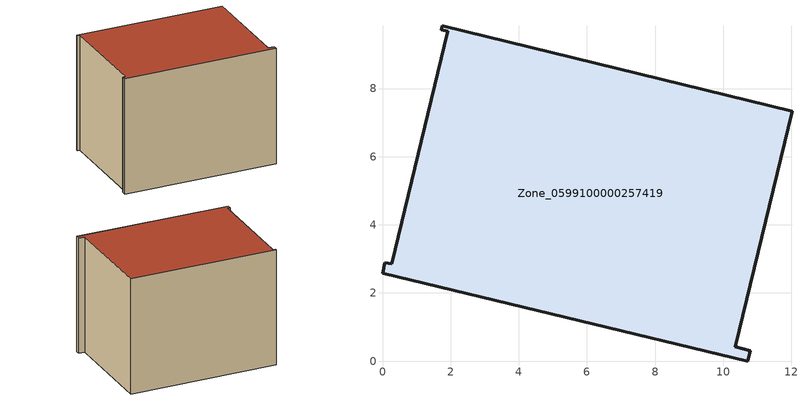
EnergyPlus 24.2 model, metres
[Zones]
Zone_0599100000257419
 floor ground (C_G): 10.8,0.31 10.72,0 0,2.58 0.07,2.89 0.27,2.85 1.91,9.69 1.72,9.73 1.75,9.84 12.02,7.33 10.35,0.42 z0
 wall outside (C_F): 12.02,7.33 1.75,9.84 1.72,9.73 1.91,9.69 0.27,2.85 0.07,2.89 0,2.58 10.72,0 10.8,0.31 10.35,0.42 12.02,7.33 z0:8.38
 roof outside (C_R): 10.35,0.42 12.02,7.33 1.75,9.84 1.72,9.73 1.91,9.69 0.27,2.85 0.07,2.89 0,2.58 10.72,0 10.8,0.31 z8.38
[BUILDING]
Pand.0599100000257419: North Axis=0; Terrain=City; Loads Convergence Tolerance Value=0.04; Temperature Convergence Tolerance Value=0.4; Solar Distribution=FullExterior; Maximum Number of Warmup Days=25; Minimum Number of Warmup Days=1
[Site:Location]
Rotterdam.The.Hague.AP_ZH_NLD Design_Conditions: Latitude=51.96; Longitude=4.45; Time Zone=1; Elevation=-4.5
[SITE:GROUNDTEMPERATURE:BUILDINGSURFACE]
18, 18, 18, 18, 18, 18, 18, 18, 18, 18, 18, 18
[MATERIAL] Thermal Absorptance=0.9; Solar Absorptance=0.7; Visible Absorptance=0.7
Name | Roughness | Thickness | Conductivity | Density | Specific Heat
G.TC.1992-2005 | MediumSmooth | 0.15 | 0.06 | 540 | 1210
F.TC.1992-2005 | Rough | 0.3 | 0.12 | 1920 | 840
R.TC.1992-2005 | MediumRough | 0.2 | 0.08 | 1500 | 1000
[CONSTRUCTION]
C_G: G.TC.1992-2005
C_F: F.TC.1992-2005
C_R: R.TC.1992-2005
[ZONE]
Zone_0599100000257419: Type=1; Multiplier=1; Ceiling Height=Autocalculate; Volume=Autocalculate; Floor Area=autocalculate; Part of Total Floor Area=Yes
[ZONEINFILTRATION:DESIGNFLOWRATE]
Infil_Zone_0599100000257419: Zone or ZoneList or Space or SpaceList=Zone_0599100000257419; Schedule=AlwaysOn; Design Flow Rate Calculation Method=Flow/Area; Flow Rate per Floor Area=0.0015; Constant Term Coefficient=1; Temperature Term Coefficient=0; Velocity Term Coefficient=0; Velocity Squared Term Coefficient=0
[HVACTEMPLATE:ZONE:IDEALLOADSAIRSYSTEM]
Zone_0599100000257419: Maximum Heating Supply Air Temperature=50; Minimum Cooling Supply Air Temperature=13; Maximum Heating Supply Air Humidity Ratio=0.0156; Minimum Cooling Supply Air Humidity Ratio=0.0077; Heating Limit=NoLimit; Cooling Limit=NoLimit; Dehumidification Control Type=ConstantSensibleHeatRatio; Cooling Sensible Heat Ratio=0.7; Dehumidification Setpoint=60; Humidification Control Type=None; Humidification Setpoint=30; Outdoor Air Method=None; Outdoor Air Flow Rate per Person=0.00944; Outdoor Air Flow Rate per Zone Floor Area=0; Outdoor Air Flow Rate per Zone=0; Demand Controlled Ventilation Type=None; Outdoor Air Economizer Type=NoEconomizer; Heat Recovery Type=None; Sensible Heat Recovery Effectiveness=0.7; Latent Heat Recovery Effectiveness=0.65
[ZONECONTROL:THERMOSTAT]
ThermostatControl_Zone_0599100000257419: Zone or ZoneList=Zone_0599100000257419; Control Type Schedule=DualSetpointControlType; Control 1=Thermostat_Zone_0599100000257419; Temperature Difference Between Cutout And Setpoint=0
[THERMOSTATSETPOINT:DUALSETPOINT]
Thermostat_Zone_0599100000257419: Heating Setpoint Temperature Schedule=HeatingSetpoint_Zone_0599100000257419; Cooling Setpoint Temperature Schedule=CoolingSetpoint_Zone_0599100000257419
[SCHEDULE:COMPACT]
HeatingSetpoint_Zone_0599100000257419: Through: 12/31, For: AllDays, Until: 24:00, 21
CoolingSetpoint_Zone_0599100000257419: Through: 12/31, For: AllDays, Until: 24:00, 24
DualSetpointControlType: Through: 12/31, For: AllDays, Until: 24:00, 4
AlwaysOn: Through: 12/31, For: AllDays, Until: 24:00, 1
